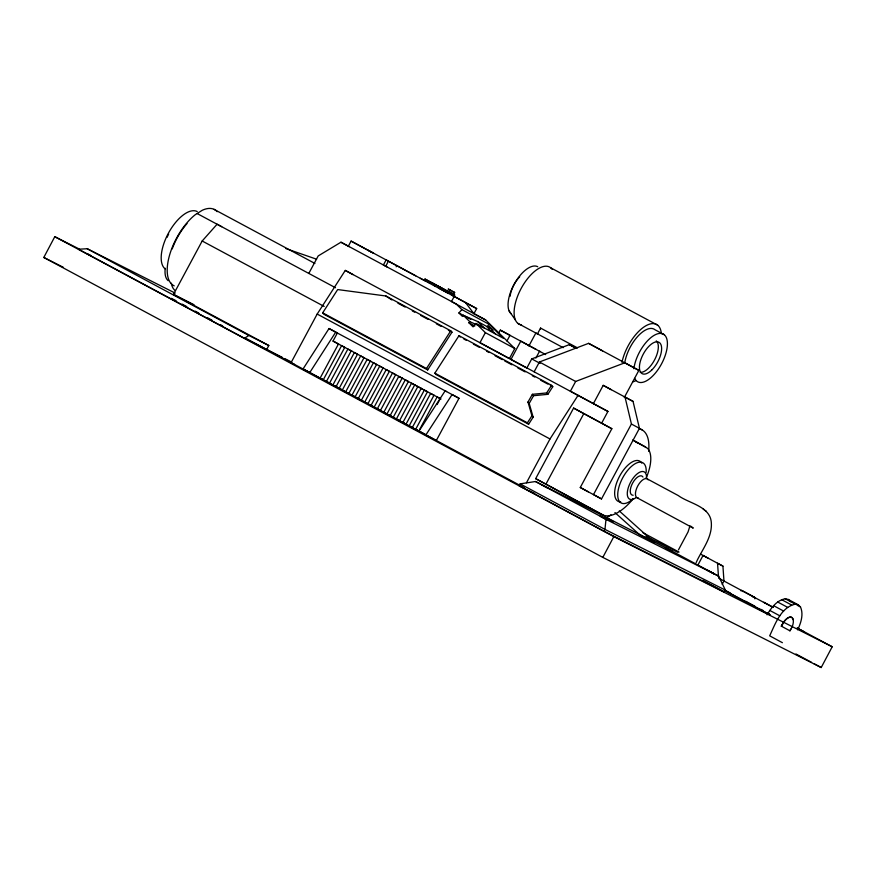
<?xml version="1.0" encoding="UTF-8"?>
<svg xmlns="http://www.w3.org/2000/svg" width="876" height="876" viewBox="0 0 876 876"><rect width="100%" height="100%" fill="white"/><g stroke="black" fill="none" stroke-linecap="round" stroke-linejoin="round"><path stroke-width="1.31" d="M540.536 329.037L540.569 328.073L577.547 347.914M603.673 518.055L605.995 519.271L604.966 529.389L604.013 531.206L519.183 485.687L520.136 483.87L535.488 481.515L575.28 501.587L667.107 548.507L718.648 576.156L725.372 590.117L724.408 591.924L604.013 531.206M689.938 525.918L688.054 531.918L678.462 549.876M696.157 562.567L697.493 559.698C703.264 548.223 712.166 536.649 711.345 523.038C710.589 506.186 689.062 503.58 678.287 495.575L647.167 478.854M781.326 626.154L782.345 624.5A10.709 4.949 -61.8 0 1 791.159 617.186A10.709 4.949 -61.8 0 1 792.222 626.679L790.032 630.862L781.326 626.154L783.604 622.026A10.709 4.949 -61.8 0 1 793.065 619.748M781.447 626.22L783.494 622.212M797.686 629.866C800.905 622.891 803.785 614.426 800.489 606.98L798.266 604.823L788.258 599.458L785.246 598.79C776.771 600.224 771.219 607.911 767.058 614.81M797.259 628.026L832.2 646.773L821.206 667.534L602.819 557.399L43.8 257.456L54.794 236.695L79.19 249.003M266.687 349.502L268.79 345.516L173.47 294.38L194.023 304.738M602.819 557.399L613.813 536.638L832.2 646.773M173.492 294.391L202.181 240.999L217.106 224.223L221.683 226.698M308.801 273.432L318.207 255.923L340.961 242.214L456.232 304.049L461.871 309.589L489.126 324.317L503.284 338.213L476.029 323.474L473.073 326.858L468.901 322.751L469.821 321.7L476.993 324.799M348.352 246.189L351.09 241.097L476.664 308.56L473.927 313.652L465.441 302.494M588.289 491.83L580.273 487.494L611.853 428.714L601.615 423.217L607.933 411.446L345.286 270.421L317.178 314.068L291.106 362.598L294.544 364.449M338.585 344.071L333.033 341.071L337.37 333L329.037 328.522L303.052 368.96L339.198 388.407M338.465 343.994L320.112 378.147L323.255 379.823L341.596 345.681L344.75 347.378L326.398 381.509L329.529 383.195L347.881 349.053L352.086 351.32M385.703 266.227L388.44 261.136M396.193 266.797L396.806 265.636M351.243 350.849L332.891 385.002L390.105 415.717L393.215 417.359L411.567 383.217L422.046 388.856M336.034 386.688L354.386 352.535L357.528 354.243L339.176 388.375L342.319 390.05L360.66 355.908L363.814 357.605M364.022 357.715L345.681 391.857L348.812 393.543L367.164 359.39L371.358 361.668M370.307 361.076L351.955 395.229L355.098 396.916L373.45 362.763L376.592 364.46L358.24 398.602L361.372 400.277L379.724 366.135L382.878 367.832M424.28 280.375L424.991 279.05L443.88 289.2L447.22 291.007L446.508 292.332L443.168 290.525L443.88 289.2M428.255 282.51L428.966 281.185L447.22 291.007M383.086 367.931L364.745 402.084L367.876 403.77L386.228 369.617L389.371 371.325L371.019 405.457L374.161 407.132L392.503 372.99L395.656 374.687L377.304 408.818L380.436 410.505L398.788 376.362L402.982 378.629M429.47 283.167L430.182 281.842M433.445 285.291L434.157 283.966M434.803 286.014L435.514 284.7M439.478 286.824L438.766 288.149L442.095 289.945L442.807 288.62M402.15 378.158L383.798 412.311L436.325 440.508L459.013 398.284L452.115 394.55L425.911 434.868L418.958 431.134L445.161 390.827L446.563 391.583M386.94 413.998L405.292 379.845L408.435 381.553M390.083 415.684L408.435 381.531M476.664 308.56L454.217 296.427L451.479 301.519L485.665 319.959L514.792 348.549L509.394 358.602L479.96 342.691L485.359 332.639L476.029 323.474M414.709 384.903L396.357 419.046L399.5 420.732L417.852 386.579M421.214 388.386L402.861 422.539L406.004 424.225L424.345 390.072L427.499 391.769L409.147 425.9L412.278 427.587L430.631 393.444L433.773 395.142M433.992 395.24L415.64 429.393L418.783 431.08L437.135 396.927L440.278 398.635L437.113 404.504M498.477 333.559L500.327 330.121L510.007 335.311L506.93 341.049M528.874 345.998L535.86 333L537.952 334.139M537.459 333.865L540.569 328.073M526.903 367.909L531.743 358.908L569.356 344.64L576.474 348.451M535.882 358.065L539.583 351.177L540.35 351.615M534.152 371.774L539.397 362.007L588.584 343.348L638.867 370.373L624.292 397.507M638.867 370.373L624.84 362.795L575.652 381.454L570.407 391.222L607.933 411.446M526.465 482.764L549.997 438.964L578.094 395.317M633.337 498.641A47.643 21.999 -61.8 0 1 606.356 515.844L603.652 515.362L535.674 478.657L573.605 408.074L611.853 428.714M603.652 515.362L545.923 484.154L583.843 413.571M593.38 403.639L603.203 385.352L633.041 401.394L639.436 428.342L601.516 498.926L580.273 487.494M633.041 401.394L625.026 397.069L631.421 424.017L593.49 494.59L601.516 498.926M697.701 565.425L703.067 555.439L708.443 558.351M722.196 584.281L723.959 580.996L722.93 566.115L717.543 563.213L718.484 576.726M527.987 402.029L532.356 394.31L546.635 392.941L551.541 385.32L458.991 335.672L434.846 373.165L436.073 374.556L528.622 424.203L533.145 417.184L529.203 403.42L527.987 402.029L531.929 415.793L533.145 417.184M529.203 403.42L533.583 395.7L547.861 394.331L552.767 386.71L551.541 385.32M798.266 604.823L795.255 604.155C780.79 607.473 775.249 623.997 769.675 635.823L782.399 642.699M322.675 312.852L337.676 289.562L385.856 295.989L450.757 330.81L451.983 332.19L427.685 369.924L323.901 314.243L322.675 312.852L426.47 368.533L427.685 369.924M426.47 368.533L450.757 330.81M528.622 424.203L527.407 422.823L531.929 415.793M489.158 327.744L477.683 321.547L463.349 315.349L462.418 316.4L458.915 312.962L461.871 309.589M486.914 326.847L489.126 324.317M175.178 293.099L87.228 248.74L78.457 249.233L244.448 338.289L248.872 335.475L268.79 345.516M285.894 248.598L316.565 259.197M479.38 325.839L484.165 327.898L477.683 321.547M648.579 537.47L647.769 537.054M86.987 253.525L90.644 255.376M647.671 537.087L677.816 552.285M171.357 298.366L176.185 300.796M535.488 481.515L605.94 519.315L718.648 576.156M244.448 338.289L282.466 357.463M284.897 358.689L290.963 361.755M519.183 485.687L523.947 488.085M529.903 491.097L534.667 493.495M725.372 590.117L604.966 529.389L520.136 483.87M760.675 609.269L762.996 610.441M797.171 628.399L804.157 631.924L797.226 628.212M43.8 257.456L63.324 267.3M605.995 519.271L606.882 519.709L600.246 516.194L603.455 517.847M646.302 536.298L647.101 536.714M454.173 296.471L452.224 295.409M668.629 549.394L665.41 547.741L672.056 551.256L668.848 549.602M710.841 572.017L707.633 570.364L714.268 573.879L711.06 572.225M609.641 519.676C597.52 513.424 622.332 526.312 609.86 519.873M544.773 486.355C532.411 479.971 557.618 493.079 544.992 486.563M725.186 590.95L769.916 614.93M725.865 591.07L727.934 592.165M728.974 592.713L770.004 614.7M454.086 294.073L454.699 294.402L447.209 290.383M446.826 291.456L445.555 290.777L446.793 291.434M454.107 295.376L454.819 295.749L452.312 294.391M446.267 291.15L447.494 291.807M447.045 291.566L448.337 292.266M368.117 250.306L372.333 252.562M446.596 292.398L447.592 292.923M646.094 536.101L646.904 536.528M550.686 267.793L657.679 325.182M664.238 334.709L654.985 329.748A27.068 12.494 -61.8 0 0 637.848 336.264A27.068 12.494 -61.8 0 0 624.785 362.631M517.902 323.397L563.18 347.662M451.392 290.712L448.216 289.003L454.83 292.562L452.509 291.303M432.733 283.233L436.697 285.368M437.923 286.025L441.887 288.149M448.03 292.091L452.662 294.588M473.653 313.52L485.665 319.959M545.66 354.583L520.793 341.114L510.927 359.499L527.024 368.139M539.397 362.007L575.652 381.454M531.743 358.908L540.054 363.365M641.977 429.842L639.568 428.55L641.977 429.842A46.045 21.265 -61.8 0 1 648.612 451.26M391.89 299.953L385.856 295.989M397.89 303.184L405.106 307.049M412.322 310.914L414.72 312.206M420.732 315.437L427.937 319.302M436.358 323.813L441.165 326.398M448.37 330.263L451.983 332.19M463.82 339.001L466.218 340.282M473.434 344.159L479.446 347.378M486.651 351.254L489.06 352.535M495.071 355.765L502.276 359.631M504.685 360.923L511.891 364.788M517.902 368.019L525.118 371.884M532.323 375.749L534.732 377.041M540.744 380.272L547.96 384.137M550.358 385.429L552.767 386.71M214.007 209.32L314.922 263.457M633.118 440.245L647.484 448.315A32.664 15.078 -61.8 0 1 646.028 478.285M197.111 213.525L335.508 287.744M202.181 240.999L324.175 306.447M434.846 373.165L527.407 422.823M317.178 314.068L549.997 438.964M329.037 328.522L335.738 332.124L309.765 372.563L303.052 368.96M336.165 332.376L459.013 398.284M637.027 497.732L693.255 528.119L690.781 526.279L691.591 527.045M333.033 341.071L441.033 399.007M785.246 598.79L795.255 604.155M797.149 605.196L800.489 606.98M700.647 554.169L722.93 566.115M781.633 599.655L791.641 605.031M777.669 602.009L787.677 607.375M642.896 532.696L679.042 552.088M773.617 605.677L783.626 611.054M535.674 478.657L545.923 484.154M724.529 581.325L773.19 607.451M742.114 590.588L754.499 597.235M764.354 602.524L773.355 607.353M769.774 610.419L779.782 615.795M725.722 590.555L730.343 593.03M745.651 601.243L754.882 606.203M767.037 612.718L769.347 613.956M87.228 248.74L248.872 335.475M702.837 580.35L724.408 591.924M790.842 629.088L789.823 630.753M182.077 304.114L186.851 306.677M195.184 311.155L198.764 313.071M207.108 317.539L211.872 320.101M220.215 324.58L222.592 325.85M246.43 338.64L523.925 487.494M54.794 236.695L613.813 536.638M795.912 653.967L811.57 662.365M813.979 663.658L821.206 667.534M588.584 343.348L602.622 350.926M569.356 344.64L575.992 348.221M424.991 279.05L428.331 280.857M420.316 278.25L425.035 280.802M351.09 241.097L373.472 253.208M415.673 275.83L386.119 259.898L383.392 264.99L386.918 266.895M340.961 242.214L349.206 246.671M603.203 385.352L611.218 389.689M500.327 330.121L536.09 349.447M458.915 312.962L470.773 319.368M468.901 322.751L474.825 325.96M485.359 332.639L514.792 348.549M631.421 424.017L639.436 428.342M345.286 270.421L353.028 274.604M632.8 440.026L645.721 447.012M573.605 408.074L601.615 423.217M718.583 578.083L723.959 580.996M647.616 536.911L648.525 537.415M635.472 441.515L637.235 442.818M703.198 509.044L704.468 509.974M705.191 510.522L706.439 511.453M489.224 328.664C485.424 325.971 492.421 332.825 491.524 330.789M619.266 510.927L654.7 542.737L639.239 534.382L614.941 512.57M788.258 599.458L790.481 601.615M491.929 330.471L495.63 334.095M463.349 315.349L469.821 321.7M546.635 392.941L547.861 394.331M532.356 394.31L533.583 395.7M458.991 335.672L460.207 337.063M509.142 310.958L515.406 319.992M632.614 499.2A22.842 10.545 -61.8 0 1 617.722 494.896A22.842 10.545 -61.8 0 1 632.549 465.474A22.842 10.545 -61.8 0 1 646.159 472.339M636.184 497.546A15.461 7.139 -61.8 0 1 627.304 492.75A15.461 7.139 -61.8 0 1 637.651 473.489A15.461 7.139 -61.8 0 1 646.543 478.285M620.734 501.937A22.842 10.545 -61.8 0 1 619.704 476.007A22.842 10.545 -61.8 0 1 641.779 463.163M633.151 495.247A10.709 4.949 -61.8 0 1 632.571 483.169A10.709 4.949 -61.8 0 1 642.951 477.015M638.33 498.017A10.709 4.949 -61.8 0 1 637.75 485.95A10.709 4.949 -61.8 0 1 648.13 479.785M510.095 296.274A18.735 8.651 -61.8 0 1 510.971 292.069M511.31 290.974A18.735 8.651 -61.8 0 1 519.698 276.739M656.255 340.884A17.816 8.223 -61.8 0 1 654.843 359.379A17.816 8.223 -61.8 0 1 640.203 372.311M172.211 248.904A39.332 18.166 -61.8 0 1 187.004 223.555M165.038 268.812A32.883 15.188 -61.8 0 1 169.002 232.129A32.883 15.188 -61.8 0 1 197.242 211.587M168.192 280.703A27.068 12.494 -61.8 0 1 165.236 268.264M174.871 290.295A32.379 14.947 -61.8 0 1 171.346 283.211M174.214 285.872A43.154 19.929 -61.8 0 1 169.747 254.533A43.154 19.929 -61.8 0 1 195.359 214.631L202.268 210.273A43.154 19.929 -61.8 0 1 217.16 211.685M621.949 362.357A32.379 14.947 -61.8 0 1 643.225 327.493A32.379 14.947 -61.8 0 1 661.369 333.668M635.965 380.589A32.379 14.947 -61.8 0 1 632.976 381.826M521.516 324.919A32.379 14.947 -61.8 0 1 521.461 287.908A32.379 14.947 -61.8 0 1 552.088 269.271M511.223 313.816A27.068 12.494 -61.8 0 1 514.486 283.627A27.068 12.494 -61.8 0 1 537.722 266.72M633.874 368.763A27.068 12.494 -61.8 0 1 658.796 333.526A27.068 12.494 -61.8 0 1 661.555 363.858A27.068 12.494 -61.8 0 1 634.75 378.344M167.086 237.341A23.411 10.808 -61.8 0 1 168.663 234.045M610.988 514.76A61.046 28.185 -61.8 0 1 605.874 518.154M753.086 597.355A3.449 1.61 -61.8 0 1 754.871 598.845M740.713 590.72A3.449 1.61 -61.8 0 1 742.509 591.519M763.489 602.403A3.449 1.61 -61.8 0 1 764.617 602.896M488.907 326.737L492.827 330.23L488.907 326.737M577.142 502.638L583.701 506.12L577.142 502.638M651.645 370.143A17.816 8.223 -61.8 0 0 659.551 342.658A17.816 8.223 -61.8 0 0 640.411 361.065A17.816 8.223 -61.8 0 0 651.645 370.143"/></g></svg>
